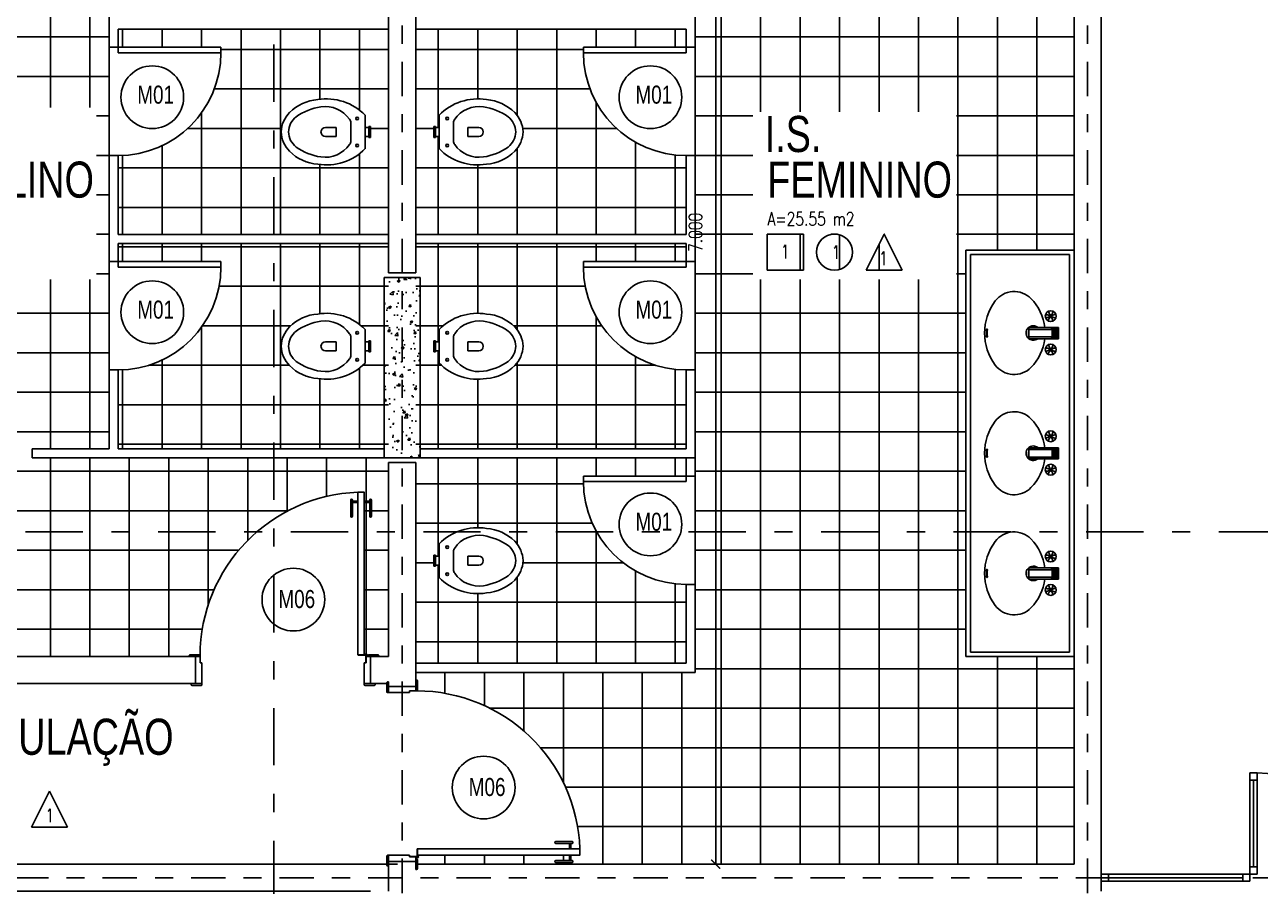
# Model space of a CAD drawing. Extents: x 231.8 to 328.5, y 64.7 to 125.7.
# Drawn here: x 241.8 to 248.65, y 115.17 to 119.94 of the extents above; entities that cross this region are included whole.
import ezdxf

# ---------------------------------------------------------------- set-up
doc = ezdxf.new("R2010")
doc.units = 0
doc.header["$LTSCALE"] = 0.1
doc.header["$MEASUREMENT"] = 0
doc.header["$PDMODE"] = 3
doc.linetypes.add('DASHDOT2', pattern=[12.7, 6.35, -3.175, 0, -3.175])
doc.layers.get('0').update_dxf_attribs({"linetype": 'CONTINUOUS'})
doc.layers.get('DEFPOINTS').update_dxf_attribs({"linetype": 'CONTINUOUS'})
for name, color, linetype in [('ALVENARIA', 5, 'CONTINUOUS'), ('CONTRAPISO', 64, 'CONTINUOUS'), ('CONTRAPISO1', 7, 'CONTINUOUS'), ('COTAS', 1, 'CONTINUOUS'), ('DIVISÓRIA', 3, 'CONTINUOUS'), ('EIXO', 1, 'DASHDOT2'), ('ESQUADRIA', 250, 'CONTINUOUS'), ('INDIC', 1, 'CONTINUOUS'), ('LINHA_DE_CORTE', 3, 'DASHDOT2'), ('NOMEN', 250, 'CONTINUOUS'), ('PISO1', 40, 'CONTINUOUS'), ('PORTA', 12, 'CONTINUOUS'), ('SANITÁRIOS', 74, 'CONTINUOUS'), ('TEXTO_AMBIENTE', 250, 'CONTINUOUS'), ('TEXTO_PISO_ÁREA', 1, 'CONTINUOUS'), ('VIDRO', 140, 'CONTINUOUS')]:
    doc.layers.add(name, color=color, linetype=linetype)
doc.styles.add('STYLE1', font='romans.shx', dxfattribs={"width": 0.75, "height": 0.075})
doc.styles.add('STYLE3', font='arial.ttf', dxfattribs={"width": 0.75, "height": 0.2})
doc.dimstyles.get("Standard").update_dxf_attribs({"dimtxt": 0.18, "dimasz": 0.18, "dimexe": 0.18, "dimexo": 0.0625, "dimgap": 0.09, "dimtad": 0, "dimtih": 1, "dimtoh": 1, "dimdec": 4, "dimzin": 0, "dimdsep": 46, "dimtxsty": 'Standard', "dimcen": 0.09, "dimadec": 0, "dimazin": 0, "dimtfac": 1, "dimtdec": 4, "dimtofl": 0, "dimtmove": 0, "dimatfit": 3, "dimfxl": 1, "dimtolj": 1, "dimtzin": 0, "dimarcsym": 0})
pattern_1 = [(90, (470.7131, 16.77437), (0.21875, 1e-16), []), (7e-15, (470.7131, 16.77437), (1e-16, -0.21875), [])]

# ---------------------------------------------------------------- blocks, each defined once
blk = doc.blocks.new('_ARCHTICK')
at = {"color": 0, "linetype": 'ByBlock', "const_width": 0.15}
blk.add_lwpolyline([(-0.5, -0.5), (0.5, 0.5)], dxfattribs=at)
blk = doc.blocks.new('*D35')
at = {"color": 1, "linetype": 'ByBlock'}
for p, q in [((243.7627, 115.2924), (238.9127, 115.2924)), ((239.0127, 115.2924), (239.0127, 115.1424)), ((243.7127, 115.1424), (238.9127, 115.1424))]:
    blk.add_line(p, q, dxfattribs=at)
at = {"layer": 'DEFPOINTS', "color": 0, "linetype": 'ByBlock'}
for p in [(243.8627, 115.2924), (239.0127, 115.1424), (243.8127, 115.1424)]:
    blk.add_point(p, dxfattribs=at)
at = {"color": 1, "linetype": 'ByBlock', "xscale": 0.05, "yscale": 0.05, "zscale": 0.05}
for p, rotation in [((239.0127, 115.2924), 90), ((239.0127, 115.1424), 270)]:
    blk.add_blockref('_ARCHTICK', p, dxfattribs=dict(at, rotation=rotation))
at = {"color": 60, "linetype": 'ByBlock', "insert": (238.9002, 115.2174), "char_height": 0.075, "attachment_point": 5, "rotation": 90, "style": 'STYLE1'}
blk.add_mtext('\\A1;15', dxfattribs=at)
blk = doc.blocks.new('*D34')
at = {"color": 1, "linetype": 'ByBlock'}
for p, q in [((239.8127, 116.2924), (238.9127, 116.2924)), ((239.0127, 116.2924), (239.0127, 115.2924)), ((243.8627, 115.2924), (238.9127, 115.2924))]:
    blk.add_line(p, q, dxfattribs=at)
at = {"layer": 'DEFPOINTS', "color": 0, "linetype": 'ByBlock'}
for p in [(239.9127, 116.2924), (239.0127, 115.2924), (243.9627, 115.2924)]:
    blk.add_point(p, dxfattribs=at)
at = {"color": 1, "linetype": 'ByBlock', "xscale": 0.05, "yscale": 0.05, "zscale": 0.05}
for p, rotation in [((239.0127, 116.2924), 90), ((239.0127, 115.2924), 270)]:
    blk.add_blockref('_ARCHTICK', p, dxfattribs=dict(at, rotation=rotation))
at = {"color": 60, "linetype": 'ByBlock', "insert": (238.9002, 115.7924), "char_height": 0.075, "attachment_point": 5, "rotation": 90, "style": 'STYLE1'}
blk.add_mtext('\\A1;1.000', dxfattribs=at)
blk = doc.blocks.new('*D31')
at = {"color": 1, "linetype": 'ByBlock'}
blk.add_line((245.6263, 122.2924), (245.6263, 115.2924), dxfattribs=at)
at = {"layer": 'DEFPOINTS', "color": 0, "linetype": 'ByBlock'}
for p in [(245.6263, 122.2924), (245.6263, 115.2924), (245.6263, 115.2924)]:
    blk.add_point(p, dxfattribs=at)
at = {"color": 1, "linetype": 'ByBlock', "xscale": 0.05, "yscale": 0.05, "zscale": 0.05}
for p, rotation in [((245.6263, 122.2924), 90), ((245.6263, 115.2924), 270)]:
    blk.add_blockref('_ARCHTICK', p, dxfattribs=dict(at, rotation=rotation))
at = {"color": 60, "linetype": 'ByBlock', "insert": (245.5138, 118.7924), "char_height": 0.075, "attachment_point": 5, "rotation": 90, "style": 'STYLE1'}
blk.add_mtext('\\A1;7.000', dxfattribs=at)
blk = doc.blocks.new('P-CB97')
at = {"layer": 'PORTA'}
for p, q in [((-0.0051, 0.8519), (-0.0051, 0.9418)), ((0.005, 0.8519), (0.005, 0.9418)), ((0.035, 0.9351), (0.005, 0.9351)), ((0.035, 0.9283), (0.005, 0.9283)), ((0.07, 0.9351), (0.1, 0.9351)), ((0.07, 0.9283), (0.1, 0.9283)), ((0.1, 0.8519), (0.1, 0.9418)), ((0.1101, 0.8519), (0.1101, 0.9418)), ((-0.045, 0.075), (-0.045, 0.08)), ((-0.045, 0.075), (0.025, 0.075)), ((0.01, 0.085), (-0.04, 0.085)), ((0, -0.075), (0, 0.075)), ((0.015, 0.075), (0.015, 0.08)), ((0.025, 0.04), (0.025, 0.08)), ((0.027, 0.042), (0.027, 0.0804)), ((0.068, 0.085), (0.0296, 0.085)), ((0.068, 0.083), (0.0296, 0.083)), ((0.068, 0.085), (0.068, 0.083)), ((0.945, 0.075), (0.945, 0.08)), ((0.945, 0.04), (0.945, 0.075)), ((1.005, 0.075), (0.945, 0.075)), ((0.95, 0.085), (1, 0.085)), ((0.97, -0.075), (0.97, 0.075)), ((1.005, 0.075), (1.005, 0.08)), ((0.025, 0.042), (0.027, 0.042)), ((0.025, 0.04), (0.035, 0.04)), ((0.035, -0.075), (0.035, 0.04)), ((0.945, 0.04), (0.935, 0.04)), ((0.935, -0.075), (0.935, 0.04)), ((0.035, -0.075), (-0.025, -0.075)), ((-0.025, -0.075), (-0.025, -0.08)), ((0.03, -0.085), (-0.02, -0.085)), ((0.035, -0.075), (0.035, -0.08)), ((0.935, -0.075), (0.935, -0.08)), ((0.935, -0.075), (0.995, -0.075)), ((0.94, -0.085), (0.99, -0.085)), ((0.995, -0.075), (0.995, -0.08))]:
    blk.add_line(p, q, dxfattribs=at)
blk.add_lwpolyline([(0.07, 0.9851), (0.07, 0.085), (0.035, 0.085), (0.035, 0.9851)], close=True, dxfattribs=at)
blk.add_circle((0.025, 0.085), 0.005, dxfattribs=at)
for centre, radius, start, end in [((0.0388, 0.0794), 0.9062, 0, 88.02932), ((-0.0001, 0.9418), 0.00507, 0, 180), ((0.1051, 0.9418), 0.00507, 0, 180), ((-0.0001, 0.8519), 0.00507, 180, 0), ((0.1051, 0.8519), 0.00507, 180, 0), ((-0.04, 0.08), 0.005, 90, 180), ((0.01, 0.08), 0.005, 0, 90), ((0.95, 0.08), 0.005, 90, 180), ((1, 0.08), 0.005, 0, 90), ((-0.02, -0.08), 0.005, 180, 270), ((0.03, -0.08), 0.005, 270, 0), ((0.94, -0.08), 0.005, 180, 270), ((0.99, -0.08), 0.005, 270, 0)]:
    blk.add_arc(centre, radius, start, end, dxfattribs=at)

msp = doc.modelspace()

# ---------------------------------------------------------------- hatches: boundary and pattern name
at = {"layer": 'CONTRAPISO1'}
h = msp.add_hatch(dxfattribs=at)
h.set_pattern_fill('AR-CONC', color=256, scale=0.02, style=0)
h.set_pattern_definition([(50, (0, 0), (0.143452037, -0.012550427), [0.015, -0.165]), (355, (0, 0), (-0.02775027, 0.15043843), [0.012, -0.132]), (100.4514, (0.01195, -0.00105), (0.115701876, 0.13788791), [0.01274804, -0.14022842]), (46.1842, (0, 0.04), (0.21344821, -0.0331038), [0.0225, -0.2475]), (96.6356, (0.01779, 0.03724), (0.18693254, 0.19482357), [0.01912206, -0.2103426]), (351.1842, (0, 0.04), (0.18693239, 0.19482372), [0.018, -0.198]), (21, (0.02, 0.03), (0.11938141, -0.08052378), [0.015, -0.165]), (326, (0.02, 0.03), (0.04866307, 0.14503001), [0.012, -0.132]), (71.4514, (0.02995, 0.02329), (0.168044526, 0.0645061), [0.01274804, -0.14022842]), (37.5, (0, 0), (0.002431971, 0.066578771), [0, -0.1304, 0, -0.134, 0, -0.1325]), (7.5, (0, 0), (0.052613907, 0.078882342), [0, -0.0764, 0, -0.1274, 0, -0.0505]), (327.5, (-0.0446, 0), (0.106764487, -0.004510974), [0, -0.05, 0, -0.156, 0, -0.207]), (317.5, (-0.0646, 0), (0.116637234, 0.020020996), [0, -0.065, 0, -0.1036, 0, -0.147])])
h.paths.add_polyline_path([(243.8877, 118.5424), (243.7877, 118.5424), (243.7877, 117.5424), (243.8877, 117.5424)])
h.paths.add_polyline_path([(243.9877, 118.5424), (243.8877, 118.5424), (243.8877, 117.5424), (243.9877, 117.5424)])
at = {"layer": 'PISO1'}
h = msp.add_hatch(dxfattribs=at)
h.set_pattern_fill('ANSI37', color=256, scale=1.75, angle=45, style=0)
h.paths.add_polyline_path([(242.2627, 121.0049), (242.2627, 121.2924, -0.109273), (241.8958, 121.3735), (241.3271, 121.3735), (241.3054, 121.3687), (241.2861, 121.3735), (240.8783, 121.3735), (240.8783, 122.0641), (241.3983, 122.0641, -0.028323), (241.3927, 122.1624), (241.3927, 122.1924), (242.2627, 122.1924), (242.2627, 122.2924), (240.1627, 122.2924), (240.1627, 121.9174, -0.466654), (240.483, 121.8889, -0.141296), (240.5227, 121.7424, -0.141296), (240.483, 121.5958, -0.466654), (240.1627, 121.5674), (240.1627, 120.694), (240.4627, 120.694), (240.4627, 120.644), (240.1627, 120.644), (240.1627, 120.1944, 0.437783), (240.1681, 120.1894), (240.3231, 120.2018, -0.322277), (240.2742, 120.2369, -0.096836), (240.2727, 120.2444), (240.2727, 120.4436, -0.454489), (240.2954, 120.4634), (240.3277, 120.459, -0.717391), (240.3277, 120.229), (240.2954, 120.2246, -0.342577), (240.2742, 120.2369, 0.322277), (240.3231, 120.2018), (240.3311, 120.2025, -0.039189), (240.3231, 120.2018), (240.1681, 120.1894, -0.437783), (240.1627, 120.1944), (240.1627, 120.044), (240.4627, 120.044), (240.4627, 119.994), (240.1627, 119.994), (240.1627, 119.5444, 0.437783), (240.1681, 119.5394), (240.3231, 119.5518, -0.322277), (240.2742, 119.5869, -0.096836), (240.2727, 119.5944), (240.2727, 119.7936, -0.454489), (240.2954, 119.8134), (240.3277, 119.809, -0.717391), (240.3277, 119.579), (240.2954, 119.5746, -0.342577), (240.2742, 119.5869, 0.322277), (240.3231, 119.5518), (240.3311, 119.5525, -0.039189), (240.3231, 119.5518), (240.1681, 119.5394, -0.437783), (240.1627, 119.5444), (240.1627, 119.394), (240.4627, 119.394), (240.4627, 119.344), (240.1627, 119.344), (240.1627, 119.0075), (240.2727, 119.0075), (240.2727, 119.1436, -0.454489), (240.2954, 119.1634), (240.3277, 119.159, -0.407978), (240.4046, 119.0075), (240.884, 119.0075), (240.884, 119.4831), (242.1936, 119.4831), (242.1936, 118.532), (240.884, 118.532), (240.884, 119.0075), (240.4046, 119.0075, -0.239358), (240.3277, 118.929), (240.2954, 118.9246, -0.342577), (240.2742, 118.9369, 0.322277), (240.3231, 118.9018), (240.3311, 118.9025, -0.039189), (240.3231, 118.9018), (240.1681, 118.8894, -0.437783), (240.1627, 118.8944), (240.1627, 118.744), (240.7627, 118.744), (240.7627, 118.694), (240.7627, 117.1337), (243.0828, 117.1337, -0.032082), (243.1755, 117.2036), (243.1755, 117.5424), (241.8373, 117.5424), (241.8373, 117.5924), (242.2627, 117.5924), (242.2627, 118.0299), (242.2627, 118.6299), (242.2627, 119.2174), (242.2627, 119.8174), (242.2627, 120.4049)])
h = msp.add_hatch(dxfattribs=at)
h.set_pattern_fill('ANSI37', color=256, scale=1.75, angle=45, style=0)
h.paths.add_polyline_path([(247.6127, 121.5674, -0.466654), (247.2923, 121.5958, -0.141296), (247.2527, 121.7424, -0.141296), (247.2923, 121.8889, -0.466654), (247.6127, 121.9174), (247.6127, 122.2924), (245.5127, 122.2924), (245.5127, 122.1924), (246.3827, 122.1924), (246.3827, 122.1624, -0.414214), (245.5127, 121.2924), (245.5127, 121.0049), (245.5127, 120.4049), (245.5127, 119.8174), (245.5127, 119.2174), (245.5127, 118.6299), (245.5127, 118.0299), (245.5127, 117.5424), (245.5127, 117.4424), (245.5127, 117.1337), (247.0127, 117.1337), (247.0127, 118.694), (247.6127, 118.694)])
h.paths.add_polyline_path([(246.9618, 119.4607), (246.9618, 118.532), (245.8313, 118.532), (245.8313, 119.4607)], flags=16)
h.paths.add_polyline_path([(246.5602, 118.7829), (246.6602, 118.5829), (246.4602, 118.5829)], flags=0)
h.paths.add_polyline_path([(246.3843, 118.6829, -1), (246.1843, 118.6829, -1)], flags=0)
h.paths.add_polyline_path([(246.1119, 118.7829), (246.1119, 118.5829), (245.9119, 118.5829), (245.9119, 118.7829)], flags=0)
h.paths.add_polyline_path([(245.8972, 118.8108), (246.4731, 118.8108), (246.4731, 118.9233), (245.8972, 118.9233)], flags=8)
h.paths.add_polyline_path([(246.5284, 118.5918), (246.5792, 118.5918), (246.5792, 118.7043), (246.5284, 118.7043)], flags=8)
h.paths.add_polyline_path([(246.2663, 118.626), (246.3172, 118.626), (246.3172, 118.7385), (246.2663, 118.7385)], flags=8)
h.paths.add_polyline_path([(245.9842, 118.629), (246.035, 118.629), (246.035, 118.7415), (245.9842, 118.7415)], flags=8)
h.paths.add_polyline_path([(245.8391, 119.1821), (246.2716, 119.1821), (246.2716, 119.4923), (245.8391, 119.4923)], flags=24)
h.paths.add_polyline_path([(245.8508, 118.9293), (246.9783, 118.9293), (246.9783, 119.2397), (245.8508, 119.2397)], flags=24)
h = msp.add_hatch(dxfattribs=at)
h.set_pattern_fill('ANSI37', color=256, scale=1.75, angle=45, style=0)
h.set_pattern_definition(pattern_1)
h.paths.add_polyline_path([(242.8827, 119.7874), (242.8827, 119.8174), (242.3127, 119.8174), (242.3127, 119.9174), (243.8127, 119.9174), (243.8127, 119.3486), (243.7127, 119.3486), (243.7127, 119.3786), (243.7027, 119.3786), (243.7027, 119.3736), (243.6827, 119.3736), (243.6827, 119.4412, 0.245937), (243.4198, 119.5273, 0.17873), (243.2634, 119.4559, 0.191409), (243.2177, 119.3486, 0.191409), (243.2634, 119.2414, 0.17873), (243.4198, 119.1699, 0.245937), (243.6827, 119.256), (243.6827, 119.3236), (243.7027, 119.3236), (243.7027, 119.3186), (243.7127, 119.3186), (243.7127, 119.3486), (243.8127, 119.3486), (243.8127, 118.7799), (242.3127, 118.7799), (242.3127, 119.2174, 0.414214)])
h = msp.add_hatch(dxfattribs=at)
h.set_pattern_fill('ANSI37', color=256, scale=1.75, angle=45, style=0)
h.set_pattern_definition(pattern_1)
h.paths.add_polyline_path([(243.9627, 119.3486), (244.0627, 119.3486), (244.0627, 119.3186), (244.0727, 119.3186), (244.0727, 119.3236), (244.0927, 119.3236), (244.0927, 119.256, 0.245937), (244.3556, 119.1699, 0.17873), (244.5119, 119.2414, 0.191409), (244.5577, 119.3486, 0.191409), (244.5119, 119.4559, 0.17873), (244.3556, 119.5273, 0.245937), (244.0927, 119.4412), (244.0927, 119.3736), (244.0727, 119.3736), (244.0727, 119.3786), (244.0627, 119.3786), (244.0627, 119.3486), (243.9627, 119.3486), (243.9627, 119.9174), (245.4627, 119.9174), (245.4627, 119.8174), (244.8927, 119.8174), (244.8927, 119.7874, 0.414214), (245.4627, 119.2174), (245.4627, 118.7799), (243.9627, 118.7799)])
h = msp.add_hatch(dxfattribs=at)
h.set_pattern_fill('ANSI37', color=256, scale=1.75, angle=45, style=0)
h.set_pattern_definition(pattern_1)
h.paths.add_polyline_path([(242.8827, 118.5999), (242.8827, 118.6299), (242.3127, 118.6299), (242.3127, 118.7299), (243.8127, 118.7299), (243.8127, 118.1611), (243.7127, 118.1611), (243.7127, 118.1911), (243.7027, 118.1911), (243.7027, 118.1861), (243.6827, 118.1861), (243.6827, 118.2537, 0.245937), (243.4198, 118.3398, 0.17873), (243.2634, 118.2684, 0.191409), (243.2177, 118.1611, 0.191409), (243.2634, 118.0539, 0.17873), (243.4198, 117.9824, 0.245937), (243.6827, 118.0685), (243.6827, 118.1361), (243.7027, 118.1361), (243.7027, 118.1311), (243.7127, 118.1311), (243.7127, 118.1611), (243.8127, 118.1611), (243.8127, 117.5924), (242.3127, 117.5924), (242.3127, 118.0299, 0.414214)])
h = msp.add_hatch(dxfattribs=at)
h.set_pattern_fill('ANSI37', color=256, scale=1.75, angle=45, style=0)
h.set_pattern_definition(pattern_1)
h.paths.add_polyline_path([(243.9627, 118.7299), (245.4627, 118.7299), (245.4627, 118.6299), (244.8927, 118.6299), (244.8927, 118.5999, 0.414214), (245.4627, 118.0299), (245.4627, 117.5924), (243.9627, 117.5924), (243.9627, 118.1611), (244.0627, 118.1611), (244.0627, 118.1311), (244.0727, 118.1311), (244.0727, 118.1361), (244.0927, 118.1361), (244.0927, 118.0685, 0.245937), (244.3556, 117.9824, 0.17873), (244.5119, 118.0539, 0.191409), (244.5577, 118.1611, 0.191409), (244.5119, 118.2684, 0.17873), (244.3556, 118.3398, 0.245937), (244.0927, 118.2537), (244.0927, 118.1861), (244.0727, 118.1861), (244.0727, 118.1911), (244.0627, 118.1911), (244.0627, 118.1611), (243.9627, 118.1611)])
h = msp.add_hatch(dxfattribs=at)
h.set_pattern_fill('ANSI37', color=256, scale=1.75, angle=45, style=0)
h.paths.add_polyline_path([(243.8127, 117.5174), (243.8877, 117.5174), (243.8877, 117.5424), (243.7877, 117.5424), (243.1755, 117.5424), (243.1755, 117.2036, -0.137841), (243.6427, 117.3524), (243.6777, 117.3524), (243.6777, 117.3024), (243.7077, 117.3024), (243.7077, 117.3092, -1), (243.7178, 117.3092), (243.7178, 117.2193, -1), (243.7077, 117.2193), (243.7077, 117.2957), (243.6777, 117.2957), (243.6777, 117.1337), (243.8127, 117.1337)])
h.paths.add_polyline_path([(243.8127, 117.1337), (243.6777, 117.1337), (243.6777, 116.4524), (243.6827, 116.4524, -0.999999), (243.6927, 116.4524, -0.414214), (243.6877, 116.4474), (243.6877, 116.4424), (243.6977, 116.4424), (243.6977, 116.4474, -0.414214), (243.7027, 116.4524), (243.7527, 116.4524, -0.414214), (243.7577, 116.4474), (243.7577, 116.4424), (243.8127, 116.4424)])
h.paths.add_polyline_path([(243.0828, 117.1337), (240.7627, 117.1337), (240.7627, 116.4424), (242.7077, 116.4424), (242.7077, 116.4474, -0.414214), (242.7127, 116.4524), (242.7627, 116.4524, -0.414214), (242.7677, 116.4474), (242.7677, 116.4468, -0.218429)])
h = msp.add_hatch(dxfattribs=at)
h.set_pattern_fill('ANSI37', color=256, scale=1.75, angle=45, style=0)
h.set_pattern_definition(pattern_1)
h.paths.add_polyline_path([(243.9627, 117.5424), (245.4627, 117.5424), (245.4627, 117.4424), (244.8927, 117.4424), (244.8927, 117.4124, 0.414214), (245.4627, 116.8424), (245.4627, 116.4049), (243.9627, 116.4049), (243.9627, 116.9736), (244.0627, 116.9736), (244.0627, 116.9436), (244.0727, 116.9436), (244.0727, 116.9486), (244.0927, 116.9486), (244.0927, 116.881, 0.245937), (244.3556, 116.7949, 0.17873), (244.5119, 116.8664, 0.191409), (244.5577, 116.9736, 0.191409), (244.5119, 117.0809, 0.17873), (244.3556, 117.1523, 0.245937), (244.0927, 117.0662), (244.0927, 116.9986), (244.0727, 116.9986), (244.0727, 117.0036), (244.0627, 117.0036), (244.0627, 116.9736), (243.9627, 116.9736)])
h = msp.add_hatch(dxfattribs=at)
h.set_pattern_fill('ANSI37', color=256, scale=1.75, angle=45, style=0)
h.paths.add_polyline_path([(247.6127, 116.4424), (247.0127, 116.4424), (247.0127, 117.1337), (245.5127, 117.1337), (245.5127, 116.8424), (245.5127, 116.3549), (243.9627, 116.3549), (243.9627, 116.3124), (243.9727, 116.3124), (243.9727, 116.2524, -0.402388), (244.8727, 115.3774), (244.8727, 115.3424), (244.8227, 115.3424), (244.8227, 115.3124), (244.8295, 115.3124, -1), (244.8295, 115.3022), (244.7396, 115.3022, -1), (244.7396, 115.3124), (244.816, 115.3124), (244.816, 115.3424), (243.9727, 115.3424), (243.9727, 115.3374, -0.414214), (243.9777, 115.3324, -1.000001), (243.9677, 115.3324), (243.9627, 115.3324), (243.9627, 115.3224), (243.9727, 115.3224), (243.9727, 115.2924), (247.6127, 115.2924)])

# ---------------------------------------------------------------- linework, layer by layer
msp.add_arc((248.6277, 115.2374), 0.56, 0, 90)
at = {"layer": 'ALVENARIA'}
for p, q in [((243.8127, 122.4424), (243.8127, 118.5674)), ((243.9627, 122.4424), (243.9627, 118.5674)), ((247.6127, 122.4424), (247.6127, 115.2924)), ((247.7627, 120.1424), (247.7627, 115.1424)), ((243.8127, 118.5674), (243.9627, 118.5674)), ((243.8127, 117.5174), (243.9627, 117.5174)), ((243.8127, 117.5174), (243.8127, 116.4424)), ((243.9627, 117.5174), (243.9627, 116.2774)), ((240.1627, 116.4424), (242.7427, 116.4424)), ((242.7427, 116.4424), (242.7427, 116.2924)), ((243.7127, 116.4424), (243.7127, 116.2924)), ((243.7127, 116.4424), (243.8127, 116.4424)), ((240.0127, 116.2924), (242.7427, 116.2924)), ((243.7127, 116.2924), (243.8127, 116.2924)), ((243.8127, 116.2924), (243.8127, 116.2774)), ((243.9627, 116.2774), (243.8127, 116.2774)), ((243.8127, 115.3074), (243.8127, 115.1424)), ((243.9627, 115.3074), (243.8127, 115.3074)), ((243.9627, 115.3074), (243.9627, 115.2924)), ((247.6127, 115.2924), (243.9627, 115.2924))]:
    msp.add_line(p, q, dxfattribs=at)
at = {"layer": 'CONTRAPISO'}
for p, q in [((243.7877, 118.5424), (243.9877, 118.5424)), ((243.7877, 118.5424), (243.7877, 117.5424)), ((243.9877, 118.5424), (243.9877, 117.5424)), ((243.7877, 117.5424), (243.9877, 117.5424))]:
    msp.add_line(p, q, dxfattribs=at)
at = {"layer": 'DIVISÓRIA'}
for p, q in [((242.2627, 120.4049), (242.2627, 119.8174)), ((245.5127, 120.4049), (245.5127, 119.8174)), ((243.8127, 119.9174), (243.8127, 119.9674)), ((243.9627, 119.9174), (243.9627, 119.9674)), ((242.3127, 119.9174), (242.3127, 119.8174)), ((242.3127, 119.9174), (243.8127, 119.9174)), ((245.4627, 119.9174), (243.9627, 119.9174)), ((245.4627, 119.9174), (245.4627, 119.8174)), ((242.2627, 119.8174), (242.3127, 119.8174)), ((245.5127, 119.8174), (245.4627, 119.8174)), ((242.2627, 119.2174), (242.2627, 118.6299)), ((242.2627, 119.2174), (242.3127, 119.2174)), ((242.3127, 119.2174), (242.3127, 118.7799)), ((245.5127, 119.2174), (245.4627, 119.2174)), ((245.4627, 119.2174), (245.4627, 118.7799)), ((245.5127, 119.2174), (245.5127, 118.6299)), ((242.3127, 118.7799), (243.8127, 118.7799)), ((243.8127, 118.7299), (243.8127, 118.7799)), ((245.4627, 118.7799), (243.9627, 118.7799)), ((243.9627, 118.7299), (243.9627, 118.7799)), ((242.3127, 118.7299), (242.3127, 118.6299)), ((242.3127, 118.7299), (243.8127, 118.7299)), ((245.4627, 118.7299), (243.9627, 118.7299)), ((245.4627, 118.7299), (245.4627, 118.6299)), ((242.2627, 118.6299), (242.3127, 118.6299)), ((245.5127, 118.6299), (245.4627, 118.6299)), ((242.2627, 118.0299), (242.2627, 117.5924)), ((242.2627, 118.0299), (242.3127, 118.0299)), ((242.3127, 118.0299), (242.3127, 117.5924)), ((245.5127, 118.0299), (245.4627, 118.0299)), ((245.4627, 118.0299), (245.4627, 117.5924)), ((245.5127, 118.0299), (245.5127, 117.4424)), ((245.5127, 118.0299), (245.5127, 117.5424)), ((241.8373, 117.5924), (242.2627, 117.5924)), ((241.8373, 117.5424), (241.8373, 117.5924)), ((242.3127, 117.5924), (243.7877, 117.5924)), ((243.7877, 117.5424), (243.7877, 117.5924)), ((245.4627, 117.5924), (243.9877, 117.5924)), ((243.9877, 117.5424), (243.9877, 117.5924)), ((241.8373, 117.5424), (243.7877, 117.5424)), ((245.5127, 117.5424), (243.9877, 117.5424)), ((245.4627, 117.5424), (245.4627, 117.4424)), ((245.5127, 117.4424), (245.4627, 117.4424)), ((245.4627, 116.8424), (245.4627, 116.4049)), ((245.5127, 116.8424), (245.4627, 116.8424)), ((245.5127, 116.8424), (245.5127, 116.3549)), ((245.4627, 116.4049), (243.9627, 116.4049)), ((245.5127, 116.3549), (243.9627, 116.3549))]:
    msp.add_line(p, q, dxfattribs=at)
at = {"layer": 'EIXO', "ltscale": 0.3}
for p, q in [((243.8877, 124.6424), (243.8877, 112.9424)), ((247.6877, 124.6424), (247.6877, 112.9424)), ((237.8127, 115.2174), (259.4227, 115.2174))]:
    msp.add_line(p, q, dxfattribs=at)
at = {"layer": 'ESQUADRIA'}
for p, q in [((248.5877, 115.1974), (248.5877, 115.7974)), ((248.6277, 115.7974), (248.5877, 115.7974)), ((248.6277, 115.2374), (248.6277, 115.7974)), ((248.6277, 115.7574), (248.5877, 115.7574)), ((247.7627, 115.2374), (248.6277, 115.2374)), ((247.7627, 115.2374), (247.7627, 115.1974)), ((247.8027, 115.2374), (247.8027, 115.1974)), ((248.5477, 115.1974), (248.5477, 115.2374)), ((248.5877, 115.2774), (248.6277, 115.2774)), ((247.7627, 115.1974), (248.5877, 115.1974))]:
    msp.add_line(p, q, dxfattribs=at)
at = {"layer": 'INDIC'}
for centre in [(242.5025, 119.5408), (245.2641, 119.5408), (242.5025, 118.3498), (245.2641, 118.3498), (245.2641, 117.1746), (243.2846, 116.7579), (244.3396, 115.7167)]:
    msp.add_circle(centre, 0.1738, dxfattribs=at)
at = {"layer": 'LINHA_DE_CORTE', "ltscale": 0.5}
for p, q in [((243.1755, 124.2424), (243.1755, 113.3424)), ((259.0227, 117.1337), (238.1731, 117.1337))]:
    msp.add_line(p, q, dxfattribs=at)
at = {"layer": 'NOMEN', "ltscale": 0.02}
for p, q in [((245.9119, 118.7829), (245.9119, 118.5829)), ((245.9119, 118.7829), (246.1119, 118.7829)), ((246.1119, 118.7829), (246.1119, 118.5829)), ((246.4602, 118.5829), (246.5602, 118.7829)), ((246.5602, 118.7829), (246.6602, 118.5829)), ((245.9119, 118.5829), (246.1119, 118.5829)), ((246.4602, 118.5829), (246.6602, 118.5829)), ((241.8332, 115.4967), (241.9332, 115.6967)), ((241.9332, 115.6967), (242.0332, 115.4967)), ((241.8332, 115.4967), (242.0332, 115.4967))]:
    msp.add_line(p, q, dxfattribs=at)
msp.add_circle((246.2843, 118.6829), 0.1, dxfattribs=at)
at = {"layer": 'PISO1'}
for p, q in [((242.2627, 119.2174), (242.2627, 119.8174)), ((245.5127, 119.2174), (245.5127, 119.8174)), ((242.2627, 118.0299), (242.2627, 118.6299)), ((245.5127, 118.0299), (245.5127, 118.6299)), ((245.5127, 116.8424), (245.5127, 117.4424))]:
    msp.add_line(p, q, dxfattribs=at)
at = {"layer": 'PORTA'}
for p, q in [((242.3127, 119.8174), (242.8827, 119.8174)), ((242.3127, 119.7874), (242.3127, 119.8174)), ((242.8827, 119.7874), (242.8827, 119.8174)), ((244.8927, 119.7874), (244.8927, 119.8174)), ((245.4627, 119.8174), (244.8927, 119.8174)), ((245.4627, 119.7874), (245.4627, 119.8174)), ((242.3127, 119.7874), (242.8827, 119.7874)), ((245.4627, 119.7874), (244.8927, 119.7874)), ((242.3127, 118.6299), (242.8827, 118.6299)), ((242.3127, 118.5999), (242.3127, 118.6299)), ((242.3127, 118.5999), (242.8827, 118.5999)), ((242.8827, 118.5999), (242.8827, 118.6299)), ((244.8927, 118.5999), (244.8927, 118.6299)), ((245.4627, 118.6299), (244.8927, 118.6299)), ((245.4627, 118.5999), (244.8927, 118.5999)), ((245.4627, 118.5999), (245.4627, 118.6299)), ((245.4627, 117.4424), (244.8927, 117.4424)), ((244.8927, 117.4124), (244.8927, 117.4424)), ((245.4627, 117.4124), (244.8927, 117.4124)), ((245.4627, 117.4124), (245.4627, 117.4424))]:
    msp.add_line(p, q, dxfattribs=at)
for centre, start, end in [((242.3127, 119.7874), 270, 0), ((245.4627, 119.7874), 180, 270), ((242.3127, 118.5999), 270, 0), ((245.4627, 118.5999), 180, 270), ((245.4627, 117.4124), 180, 270)]:
    msp.add_arc(centre, 0.57, start, end, dxfattribs=at)
at = {"layer": 'SANITÁRIOS'}
for p, q in [((243.5227, 119.3736), (243.4627, 119.3736)), ((243.5227, 119.3736), (243.5227, 119.3236)), ((243.7027, 119.3736), (243.6827, 119.3736)), ((243.7127, 119.3786), (243.7027, 119.3786)), ((243.7027, 119.3786), (243.7027, 119.3186)), ((243.7127, 119.3786), (243.7127, 119.3186)), ((244.0627, 119.3786), (244.0627, 119.3186)), ((244.0627, 119.3786), (244.0727, 119.3786)), ((244.0727, 119.3786), (244.0727, 119.3186)), ((244.0727, 119.3736), (244.0927, 119.3736)), ((244.2527, 119.3736), (244.2527, 119.3236)), ((244.2527, 119.3736), (244.3127, 119.3736)), ((243.5227, 119.3236), (243.4627, 119.3236)), ((243.7027, 119.3236), (243.6827, 119.3236)), ((243.7127, 119.3186), (243.7027, 119.3186)), ((244.0627, 119.3186), (244.0727, 119.3186)), ((244.0727, 119.3236), (244.0927, 119.3236)), ((244.2527, 119.3236), (244.3127, 119.3236)), ((247.0127, 118.694), (247.0127, 116.4424)), ((247.0127, 118.694), (247.6127, 118.694)), ((247.0377, 118.669), (247.0377, 116.4674)), ((247.0377, 118.669), (247.5877, 118.669)), ((247.5877, 118.669), (247.5877, 116.4674)), ((247.3623, 118.2049), (247.3623, 118.2649)), ((247.3623, 118.2649), (247.5271, 118.2649)), ((247.4882, 118.2649), (247.4882, 118.2549)), ((247.4965, 118.2649), (247.4965, 118.2032)), ((247.5029, 118.2649), (247.5029, 118.2032)), ((247.5082, 118.2649), (247.5082, 118.2032)), ((247.5122, 118.2649), (247.5122, 118.2032)), ((247.5166, 118.2649), (247.5166, 118.2032)), ((247.5196, 118.2649), (247.5196, 118.2032)), ((247.5226, 118.2649), (247.5226, 118.2032)), ((247.5249, 118.2649), (247.5249, 118.2032)), ((247.5259, 118.2649), (247.5259, 118.2032)), ((247.5271, 118.2649), (247.5271, 118.2032)), ((243.5227, 118.1861), (243.4627, 118.1861)), ((243.5227, 118.1861), (243.5227, 118.1361)), ((243.7027, 118.1861), (243.6827, 118.1861)), ((243.7127, 118.1911), (243.7027, 118.1911)), ((243.7027, 118.1911), (243.7027, 118.1311)), ((243.7127, 118.1911), (243.7127, 118.1311)), ((244.0627, 118.1911), (244.0627, 118.1311)), ((244.0627, 118.1911), (244.0727, 118.1911)), ((244.0727, 118.1911), (244.0727, 118.1311)), ((244.0727, 118.1861), (244.0927, 118.1861)), ((244.2527, 118.1861), (244.2527, 118.1361)), ((244.2527, 118.1861), (244.3127, 118.1861)), ((247.4905, 118.2132), (247.3623, 118.2132)), ((247.3623, 118.2032), (247.3623, 118.2049)), ((247.5271, 118.2032), (247.3623, 118.2032)), ((247.4882, 118.2132), (247.4882, 118.2032)), ((243.5227, 118.1361), (243.4627, 118.1361)), ((243.7027, 118.1361), (243.6827, 118.1361)), ((243.7127, 118.1311), (243.7027, 118.1311)), ((244.0627, 118.1311), (244.0727, 118.1311)), ((244.0727, 118.1361), (244.0927, 118.1361)), ((244.2527, 118.1361), (244.3127, 118.1361)), ((247.3623, 117.5991), (247.5271, 117.5991)), ((247.3623, 117.5391), (247.3623, 117.5991)), ((247.4905, 117.5473), (247.3623, 117.5473)), ((247.4882, 117.5991), (247.4882, 117.5891)), ((247.4882, 117.5473), (247.4882, 117.5373)), ((247.4965, 117.5991), (247.4965, 117.5373)), ((247.5029, 117.5991), (247.5029, 117.5373)), ((247.5082, 117.5991), (247.5082, 117.5373)), ((247.5122, 117.5991), (247.5122, 117.5373)), ((247.5166, 117.5991), (247.5166, 117.5373)), ((247.5196, 117.5991), (247.5196, 117.5373)), ((247.5226, 117.5991), (247.5226, 117.5373)), ((247.5249, 117.5991), (247.5249, 117.5373)), ((247.5259, 117.5991), (247.5259, 117.5373)), ((247.5271, 117.5991), (247.5271, 117.5373)), ((247.3623, 117.5373), (247.3623, 117.5391)), ((247.5271, 117.5373), (247.3623, 117.5373)), ((244.0627, 117.0036), (244.0727, 117.0036)), ((244.0627, 117.0036), (244.0627, 116.9436)), ((244.0727, 117.0036), (244.0727, 116.9436)), ((244.0727, 116.9986), (244.0927, 116.9986)), ((244.2527, 116.9986), (244.2527, 116.9486)), ((244.2527, 116.9986), (244.3127, 116.9986)), ((244.0627, 116.9436), (244.0727, 116.9436)), ((244.0727, 116.9486), (244.0927, 116.9486)), ((244.2527, 116.9486), (244.3127, 116.9486)), ((247.3623, 116.9332), (247.5271, 116.9332)), ((247.3623, 116.8732), (247.3623, 116.9332)), ((247.4882, 116.9332), (247.4882, 116.9232)), ((247.4965, 116.9332), (247.4965, 116.8715)), ((247.5029, 116.9332), (247.5029, 116.8715)), ((247.5082, 116.9332), (247.5082, 116.8715)), ((247.5122, 116.9332), (247.5122, 116.8715)), ((247.5166, 116.9332), (247.5166, 116.8715)), ((247.5196, 116.9332), (247.5196, 116.8715)), ((247.5226, 116.9332), (247.5226, 116.8715)), ((247.5249, 116.9332), (247.5249, 116.8715)), ((247.5259, 116.9332), (247.5259, 116.8715)), ((247.5271, 116.9332), (247.5271, 116.8715)), ((247.4905, 116.8815), (247.3623, 116.8815)), ((247.3623, 116.8715), (247.3623, 116.8732)), ((247.5271, 116.8715), (247.3623, 116.8715)), ((247.4882, 116.8815), (247.4882, 116.8715)), ((247.0377, 116.4674), (247.5877, 116.4674)), ((247.0127, 116.4424), (247.6127, 116.4424))]:
    msp.add_line(p, q, dxfattribs=at)
for points in [[(243.2634, 119.4559, -0.17873), (243.4198, 119.5273, -0.245937), (243.6827, 119.4412), (243.6827, 119.256, -0.245937), (243.4198, 119.1699, -0.17873), (243.2634, 119.2414, -0.191409), (243.2177, 119.3486, -0.191409)], [(244.5119, 119.4559, 0.17873), (244.3556, 119.5273, 0.245937), (244.0927, 119.4412), (244.0927, 119.256, 0.245937), (244.3556, 119.1699, 0.17873), (244.5119, 119.2414, 0.191409), (244.5577, 119.3486, 0.191409)], [(243.2577, 119.3486, -0.222319), (243.3, 119.4325, -0.113271), (243.4373, 119.4873, -0.283572), (243.5965, 119.4185, -0.153744), (243.6027, 119.3988), (243.6027, 119.3486), (243.6027, 119.2985, -0.153744), (243.5965, 119.2788, -0.283572), (243.4373, 119.2099, -0.113271), (243.3, 119.2648, -0.222319)], [(244.5177, 119.3486, 0.222319), (244.4754, 119.4325, 0.113271), (244.3381, 119.4873, 0.283572), (244.1789, 119.4185, 0.153744), (244.1727, 119.3988), (244.1727, 119.3486), (244.1727, 119.2985, 0.153744), (244.1789, 119.2788, 0.283572), (244.3381, 119.2099, 0.113271), (244.4754, 119.2648, 0.222319)], [(243.2634, 118.2684, -0.17873), (243.4198, 118.3398, -0.245937), (243.6827, 118.2537), (243.6827, 118.0685, -0.245937), (243.4198, 117.9824, -0.17873), (243.2634, 118.0539, -0.191409), (243.2177, 118.1611, -0.191409)], [(243.2577, 118.1611, -0.222319), (243.3, 118.245, -0.113271), (243.4373, 118.2998, -0.283572), (243.5965, 118.231, -0.153744), (243.6027, 118.2113), (243.6027, 118.1611), (243.6027, 118.111, -0.153744), (243.5965, 118.0913, -0.283572), (243.4373, 118.0224, -0.113271), (243.3, 118.0773, -0.222319)], [(244.5119, 118.2684, 0.17873), (244.3556, 118.3398, 0.245937), (244.0927, 118.2537), (244.0927, 118.0685, 0.245937), (244.3556, 117.9824, 0.17873), (244.5119, 118.0539, 0.191409), (244.5577, 118.1611, 0.191409)], [(244.5177, 118.1611, 0.222319), (244.4754, 118.245, 0.113271), (244.3381, 118.2998, 0.283572), (244.1789, 118.231, 0.153744), (244.1727, 118.2113), (244.1727, 118.1611), (244.1727, 118.111, 0.153744), (244.1789, 118.0913, 0.283572), (244.3381, 118.0224, 0.113271), (244.4754, 118.0773, 0.222319)], [(244.5119, 117.0809, 0.17873), (244.3556, 117.1523, 0.245937), (244.0927, 117.0662), (244.0927, 116.881, 0.245937), (244.3556, 116.7949, 0.17873), (244.5119, 116.8664, 0.191409), (244.5577, 116.9736, 0.191409)], [(244.5177, 116.9736, 0.222319), (244.4754, 117.0575, 0.113271), (244.3381, 117.1123, 0.283572), (244.1789, 117.0435, 0.153744), (244.1727, 117.0238), (244.1727, 116.9736), (244.1727, 116.9235, 0.153744), (244.1789, 116.9038, 0.283572), (244.3381, 116.8349, 0.113271), (244.4754, 116.8898, 0.222319)]]:
    msp.add_lwpolyline(points, format="xyb", close=True, dxfattribs=at)
for points in [[(247.3623, 118.2549), (247.4905, 118.2549), (247.4905, 118.2132)], [(247.3623, 117.5891), (247.4905, 117.5891), (247.4905, 117.5473)], [(247.3623, 116.9232), (247.4905, 116.9232), (247.4905, 116.8815)]]:
    msp.add_lwpolyline(points, dxfattribs=at)
for centre, radius in [((243.6377, 119.4236), 0.0075), ((244.1377, 119.4236), 0.0075), ((243.6377, 119.2736), 0.0075), ((244.1377, 119.2736), 0.0075), ((247.4831, 118.3283), 0.03), ((247.4831, 118.3283), 0.00702), ((247.4831, 118.3283), 0.00702), ((247.4831, 118.3283), 0.00702), ((247.4831, 118.3283), 0.00492), ((243.6377, 118.2361), 0.0075), ((244.1377, 118.2361), 0.0075), ((247.4831, 118.1432), 0.03), ((243.6377, 118.0861), 0.0075), ((244.1377, 118.0861), 0.0075), ((247.4831, 118.1432), 0.00702), ((247.4831, 118.1432), 0.00702), ((247.4831, 118.1432), 0.00702), ((247.4831, 118.1432), 0.00492), ((247.4831, 117.6624), 0.03), ((247.4831, 117.6624), 0.00702), ((247.4831, 117.6624), 0.00702), ((247.4831, 117.6624), 0.00702), ((247.4831, 117.6624), 0.00492), ((247.4831, 117.4773), 0.03), ((247.4831, 117.4773), 0.00702), ((247.4831, 117.4773), 0.00702), ((247.4831, 117.4773), 0.00702), ((247.4831, 117.4773), 0.00492), ((244.1377, 117.0486), 0.0075), ((247.4831, 116.9966), 0.03), ((247.4831, 116.9966), 0.00702), ((247.4831, 116.9966), 0.00702), ((247.4831, 116.9966), 0.00702), ((247.4831, 116.9966), 0.00492), ((244.1377, 116.8986), 0.0075), ((247.4831, 116.8115), 0.03), ((247.4831, 116.8115), 0.00702), ((247.4831, 116.8115), 0.00702), ((247.4831, 116.8115), 0.00702), ((247.4831, 116.8115), 0.00492)]:
    msp.add_circle(centre, radius, dxfattribs=at)
for centre, radius, start, end in [((243.4627, 119.3486), 0.025, 90, 270), ((244.3127, 119.3486), 0.025, 270, 90), ((247.2804, 118.3339), 0.1307, 44.44329, 143.24905), ((247.4133, 118.2346), 0.2966, 143.24905, 216.75095), ((247.1792, 118.2346), 0.2725, 6.37202, 44.44329), ((247.4463, 118.2507), 0.0866, 69.25738, 84.62676), ((247.4531, 118.3766), 0.057, 271.28668, 294.73591), ((247.4905, 118.3033), 0.0205, 117.08991, 185.58026), ((247.5062, 118.3557), 0.0335, 178.81121, 218.95775), ((247.4714, 118.3042), 0.0224, 349.5136, 51.08936), ((247.4724, 118.3523), 0.0224, 307.78261, 9.4753), ((247.5103, 118.3529), 0.0348, 232.93749, 271.5417), ((247.5109, 118.2987), 0.0382, 88.61729, 123.617), ((247.3993, 118.2346), 0.2727, 175.7546, 184.2454), ((247.1299, 118.2546), 0.0025, 355.75461, 175.7546), ((247.3993, 118.2346), 0.2677, 175.7546, 184.2454), ((247.3867, 118.2346), 0.04, 49.11943, 308.07426), ((247.3867, 118.2346), 0.0275, 152.3883, 207.6117), ((243.4627, 118.1611), 0.025, 90, 270), ((244.3127, 118.1611), 0.025, 270, 90), ((247.1299, 118.2146), 0.0025, 184.2454, 4.24541), ((247.1792, 118.2346), 0.2725, 315.55671, 353.36442), ((247.5062, 118.1706), 0.0335, 178.81121, 218.95775), ((247.4724, 118.1672), 0.0224, 307.78261, 9.4753), ((247.4463, 118.0656), 0.0866, 69.25738, 84.62676), ((247.4531, 118.1915), 0.057, 271.28668, 294.73591), ((247.4905, 118.1182), 0.0205, 117.08991, 185.58026), ((247.4714, 118.1191), 0.0224, 349.5136, 51.08936), ((247.5103, 118.1678), 0.0348, 232.93749, 271.5417), ((247.5109, 118.1136), 0.0382, 88.61729, 123.617), ((247.2804, 118.1354), 0.1307, 216.75095, 315.55671), ((247.2804, 117.6681), 0.1307, 44.44329, 143.24905), ((247.1792, 117.5688), 0.2725, 6.37202, 44.44329), ((247.4133, 117.5688), 0.2966, 143.24905, 216.75095), ((247.5062, 117.6899), 0.0335, 178.81121, 218.95775), ((247.4724, 117.6865), 0.0224, 307.78261, 9.4753), ((247.4463, 117.5849), 0.0866, 69.25738, 84.62676), ((247.4531, 117.7108), 0.057, 271.28668, 294.73591), ((247.4905, 117.6374), 0.0205, 117.08991, 185.58026), ((247.4714, 117.6384), 0.0224, 349.5136, 51.08936), ((247.5103, 117.6871), 0.0348, 232.93749, 271.5417), ((247.5109, 117.6328), 0.0382, 88.61729, 123.617), ((247.3993, 117.5688), 0.2727, 175.7546, 184.2454), ((247.1299, 117.5888), 0.0025, 355.75461, 175.7546), ((247.1299, 117.5488), 0.0025, 184.2454, 4.24541), ((247.3993, 117.5688), 0.2677, 175.7546, 184.2454), ((247.3867, 117.5688), 0.04, 49.11943, 308.07426), ((247.3867, 117.5688), 0.0275, 152.3883, 207.6117), ((247.1792, 117.5688), 0.2725, 315.55671, 353.36442), ((247.4463, 117.3998), 0.0866, 69.25738, 84.62676), ((247.5062, 117.5048), 0.0335, 178.81121, 218.95775), ((247.4724, 117.5014), 0.0224, 307.78261, 9.4753), ((247.5109, 117.4477), 0.0382, 88.61729, 123.617), ((247.4531, 117.5257), 0.057, 271.28668, 294.73591), ((247.4905, 117.4523), 0.0205, 117.08991, 185.58026), ((247.4714, 117.4533), 0.0224, 349.5136, 51.08936), ((247.5103, 117.502), 0.0348, 232.93749, 271.5417), ((247.2804, 117.4695), 0.1307, 216.75095, 315.55671), ((247.2804, 117.0022), 0.1307, 44.44329, 143.24905), ((247.4133, 116.903), 0.2966, 143.24905, 216.75095), ((247.1792, 116.903), 0.2725, 6.37202, 44.44329), ((244.3127, 116.9736), 0.025, 270, 90), ((247.4463, 116.9191), 0.0866, 69.25738, 84.62676), ((247.5062, 117.024), 0.0335, 178.81121, 218.95775), ((247.4724, 117.0206), 0.0224, 307.78261, 9.4753), ((247.5109, 116.967), 0.0382, 88.61729, 123.617), ((247.3867, 116.903), 0.04, 49.11943, 308.07426), ((247.4531, 117.0449), 0.057, 271.28668, 294.73591), ((247.4905, 116.9716), 0.0205, 117.08991, 185.58026), ((247.4714, 116.9726), 0.0224, 349.5136, 51.08936), ((247.5103, 117.0212), 0.0348, 232.93749, 271.5417), ((247.3993, 116.903), 0.2727, 175.7546, 184.2454), ((247.1299, 116.923), 0.0025, 355.75461, 175.7546), ((247.1299, 116.883), 0.0025, 184.2454, 4.24541), ((247.3993, 116.903), 0.2677, 175.7546, 184.2454), ((247.3867, 116.903), 0.0275, 152.3883, 207.6117), ((247.1792, 116.903), 0.2725, 315.55671, 353.36442), ((247.4463, 116.734), 0.0866, 69.25738, 84.62676), ((247.4531, 116.8598), 0.057, 271.28668, 294.73591), ((247.4905, 116.7865), 0.0205, 117.08991, 185.58026), ((247.5062, 116.839), 0.0335, 178.81121, 218.95775), ((247.4714, 116.7875), 0.0224, 349.5136, 51.08936), ((247.4724, 116.8355), 0.0224, 307.78261, 9.4753), ((247.5103, 116.8362), 0.0348, 232.93749, 271.5417), ((247.5109, 116.7819), 0.0382, 88.61729, 123.617), ((247.2804, 116.8037), 0.1307, 216.75095, 315.55671)]:
    msp.add_arc(centre, radius, start, end, dxfattribs=at)
at = {"layer": 'VIDRO'}
for p, q in [((248.6077, 115.7574), (248.6077, 115.2774)), ((247.8027, 115.2174), (248.5477, 115.2174))]:
    msp.add_line(p, q, dxfattribs=at)

# ---------------------------------------------------------------- block references
at = {"layer": 'PORTA', "xscale": -1}
msp.add_blockref('P-CB97', (243.7127, 116.3674), dxfattribs=at)
at = {"layer": 'PORTA', "xscale": -1, "rotation": 270}
msp.add_blockref('P-CB97', (243.8877, 115.3074), dxfattribs=at)

# ---------------------------------------------------------------- texts
at = {"color": 250, "style": 'STYLE3', "width": 0.75}
for s, p in [('M01', (242.4194, 119.5052)), ('M01', (245.181, 119.5052)), ('M01', (242.4194, 118.3143)), ('M01', (245.181, 118.3143)), ('M01', (245.181, 117.1391)), ('M06', (243.2017, 116.7111)), ('M06', (244.2567, 115.6698))]:
    msp.add_text(s, height=0.1, dxfattribs=at).set_placement(p)
at = {"layer": 'TEXTO_AMBIENTE', "style": 'STYLE3', "width": 0.75}
for s, p in [('I.S.', (245.8975, 119.2372)), ('MASCULINO', (240.9335, 118.9844)), ('FEMININO', (245.9116, 118.9844)), ('CIRCULAÇÃO', (241.2468, 115.8982))]:
    msp.add_text(s, height=0.2, dxfattribs=at).set_placement(p)
at = {"layer": 'TEXTO_PISO_ÁREA', "style": 'STYLE1', "width": 0.75}
for s, p in [('A=25.55 m2', (245.9133, 118.8295)), ('1', (245.9868, 118.6478)), ('1', (246.2689, 118.6448)), ('1', (246.531, 118.6106)), ('1', (241.9101, 115.5244))]:
    msp.add_text(s, height=0.075, dxfattribs=at).set_placement(p)

# ---------------------------------------------------------------- dimensions: what is measured, and where the dimension line sits
at = {"layer": 'COTAS'}
for base, p1, p2, picture, middle in [((245.6263, 115.2924), (245.6263, 122.2924), (245.6263, 115.2924), '*D31', (245.5138, 118.7924)), ((239.0127, 115.2924), (239.9127, 116.2924), (243.9627, 115.2924), '*D34', (238.9002, 115.7924))]:
    dim = msp.add_linear_dim(base=base, p1=p1, p2=p2, angle=270, dimstyle='Standard', override={"dimtxt": 0.075, "dimasz": 0.05, "dimexe": 0.1, "dimexo": 0.1, "dimgap": 0.075, "dimtad": 1, "dimtih": 0, "dimtoh": 0, "dimdec": 3, "dimtxsty": 'STYLE1', "dimblk1": 'ARCHTICK', "dimblk2": 'ARCHTICK', "dimsah": 1, "dimcen": 0, "dimclrd": 1, "dimclre": 1, "dimclrt": 60, "dimtdec": 3, "dimtofl": 1}, dxfattribs=at)
    dim.commit()
    dim.dimension.update_dxf_attribs({"geometry": picture, "text_midpoint": middle})
dim = msp.add_linear_dim(base=(239.0127, 115.1424), p1=(243.8627, 115.2924), p2=(243.8127, 115.1424), angle=270, text='15', dimstyle='Standard', override={"dimtxt": 0.075, "dimasz": 0.05, "dimexe": 0.1, "dimexo": 0.1, "dimgap": 0.075, "dimtad": 1, "dimtih": 0, "dimtoh": 0, "dimdec": 3, "dimtxsty": 'STYLE1', "dimblk1": 'ARCHTICK', "dimblk2": 'ARCHTICK', "dimsah": 1, "dimcen": 0, "dimclrd": 1, "dimclre": 1, "dimclrt": 60, "dimtdec": 3, "dimtofl": 1}, dxfattribs=at)
dim.commit()
dim.dimension.update_dxf_attribs({"geometry": '*D35', "text_midpoint": (239.0127, 115.2174), "dimtype": 128})

doc.saveas('drawing.dxf')
